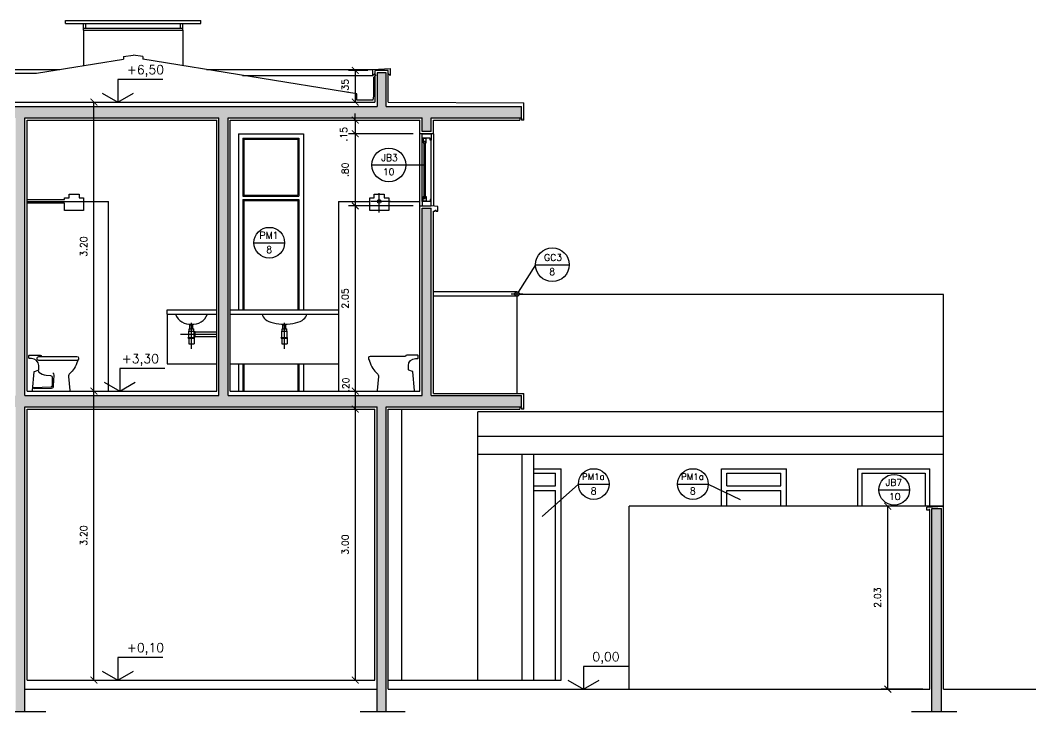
# Model space of a CAD drawing. Header units: millimetres. Extents: x 361 to 486, y 146 to 158.
# Drawn here: x 474.63 to 485.87, y 147.82 to 155.48 of the extents above; entities that cross this region are included whole.
import ezdxf

# ---------------------------------------------------------------- set-up
doc = ezdxf.new("R2010")
doc.units = ezdxf.units.MM
doc.linetypes.add('DASHDOT', pattern=[1, 0.5, -0.25, 0, -0.25])
for name, color, linetype in [('ALV', 5, 'Continuous'), ('CAIX', 2, 'Continuous'), ('CAIXN', 7, 'Continuous'), ('COTAS', 1, 'Continuous'), ('LVISTA', 1, 'Continuous'), ('LVISTA01', 8, 'Continuous'), ('LVISTA02', 1, 'Continuous'), ('LVISTA025', 3, 'Continuous'), ('NOTAS', 2, 'Continuous'), ('PEÇAS', 7, 'Continuous'), ('PEÇAS50', 8, 'Continuous'), ('REVEST', 2, 'Continuous'), ('SOLID', 8, 'Continuous')]:
    doc.layers.add(name, color=color, linetype=linetype)
doc.styles.add('60-50', font='romans.shx', dxfattribs={"height": 0.075})
doc.styles.add('80-50', font='romans.shx', dxfattribs={"height": 0.1})
doc.dimstyles.new('50', dxfattribs={"dimtxt": 0.1, "dimasz": 2.5, "dimexe": 1.25, "dimexo": 0.625, "dimgap": 0.075, "dimtad": 1, "dimzin": 0, "dimdsep": 46, "dimtxsty": '60-50', "dimcen": 2.5, "dimclrt": 3, "dimadec": 0, "dimazin": 0, "dimtfac": 1, "dimtmove": 0, "dimatfit": 3, "dimfxl": 1, "dimarcsym": 0})

# ---------------------------------------------------------------- blocks, each defined once
blk = doc.blocks.new('_ARCHTICK')
at = {"color": 0, "linetype": 'ByBlock', "const_width": 0.15}
blk.add_lwpolyline([(-0.5, -0.5), (0.5, 0.5)], dxfattribs=at)
blk = doc.blocks.new('*D67')
at = {"color": 0, "linetype": 'ByBlock'}
for p, q in [((484.778, 150.098), (484.16, 150.098)), ((484.235, 148.073), (484.235, 150.098)), ((484.624, 148.073), (484.16, 148.073))]:
    blk.add_line(p, q, dxfattribs=at)
at = {"layer": 'DEFPOINTS', "color": 0, "linetype": 'ByBlock'}
for p in [(484.235, 150.098), (484.853, 150.098), (484.699, 148.073)]:
    blk.add_point(p, dxfattribs=at)
at = {"color": 0, "linetype": 'ByBlock', "xscale": 0.075, "yscale": 0.075, "zscale": 0.075}
for p, rotation in [((484.235, 150.098), 90), ((484.235, 148.073), 270)]:
    blk.add_blockref('_ARCHTICK', p, dxfattribs=dict(at, rotation=rotation))
at = {"color": 3, "linetype": 'ByBlock', "insert": (484.122, 149.086), "char_height": 0.075, "attachment_point": 5, "rotation": 90, "style": '60-50'}
blk.add_mtext('2.03', dxfattribs=at)
blk = doc.blocks.new('*D81')
at = {"color": 0, "linetype": 'ByBlock'}
blk.add_line((475.442, 148.173), (475.442, 151.373), dxfattribs=at)
at = {"layer": 'DEFPOINTS', "color": 0, "linetype": 'ByBlock'}
for p in [(475.442, 151.373), (475.442, 151.373), (475.442, 148.173)]:
    blk.add_point(p, dxfattribs=at)
at = {"color": 0, "linetype": 'ByBlock', "xscale": 0.075, "yscale": 0.075, "zscale": 0.075}
for p, rotation in [((475.442, 151.373), 90), ((475.442, 148.173), 270)]:
    blk.add_blockref('_ARCHTICK', p, dxfattribs=dict(at, rotation=rotation))
at = {"color": 3, "linetype": 'ByBlock', "insert": (475.329, 149.773), "char_height": 0.075, "attachment_point": 5, "rotation": 90, "style": '60-50'}
blk.add_mtext('3.20', dxfattribs=at)
blk = doc.blocks.new('*D82')
at = {"color": 0, "linetype": 'ByBlock'}
blk.add_line((475.442, 151.373), (475.442, 154.573), dxfattribs=at)
at = {"layer": 'DEFPOINTS', "color": 0, "linetype": 'ByBlock'}
for p in [(475.442, 154.573), (475.442, 154.573), (475.442, 151.373)]:
    blk.add_point(p, dxfattribs=at)
at = {"color": 0, "linetype": 'ByBlock', "xscale": 0.075, "yscale": 0.075, "zscale": 0.075}
for p, rotation in [((475.442, 154.573), 90), ((475.442, 151.373), 270)]:
    blk.add_blockref('_ARCHTICK', p, dxfattribs=dict(at, rotation=rotation))
at = {"color": 3, "linetype": 'ByBlock', "insert": (475.329, 152.973), "char_height": 0.075, "attachment_point": 5, "rotation": 90, "style": '60-50'}
blk.add_mtext('3.20', dxfattribs=at)
blk = doc.blocks.new('*D83')
at = {"color": 0, "linetype": 'ByBlock'}
for p, q in [((478.478, 154.923), (478.262, 154.923)), ((478.337, 154.923), (478.337, 154.573))]:
    blk.add_line(p, q, dxfattribs=at)
at = {"layer": 'DEFPOINTS', "color": 0, "linetype": 'ByBlock'}
for p in [(478.553, 154.923), (478.337, 154.573), (478.337, 154.573)]:
    blk.add_point(p, dxfattribs=at)
at = {"color": 0, "linetype": 'ByBlock', "xscale": 0.075, "yscale": 0.075, "zscale": 0.075}
for p, rotation in [((478.337, 154.923), 90), ((478.337, 154.573), 270)]:
    blk.add_blockref('_ARCHTICK', p, dxfattribs=dict(at, rotation=rotation))
at = {"color": 3, "linetype": 'ByBlock', "insert": (478.225, 154.748), "char_height": 0.075, "attachment_point": 5, "rotation": 90, "style": '60-50'}
blk.add_mtext('.35', dxfattribs=at)
blk = doc.blocks.new('*D84')
at = {"color": 0, "linetype": 'ByBlock'}
for p, q in [((478.337, 154.373), (478.337, 154.448)), ((478.337, 154.373), (478.337, 154.223)), ((478.978, 154.223), (478.262, 154.223)), ((478.337, 154.223), (478.337, 154.148))]:
    blk.add_line(p, q, dxfattribs=at)
at = {"layer": 'DEFPOINTS', "color": 0, "linetype": 'ByBlock'}
for p in [(478.337, 154.373), (478.337, 154.223), (479.053, 154.223)]:
    blk.add_point(p, dxfattribs=at)
at = {"color": 0, "linetype": 'ByBlock', "xscale": 0.075, "yscale": 0.075, "zscale": 0.075}
for p, rotation in [((478.337, 154.373), 270), ((478.337, 154.223), 90)]:
    blk.add_blockref('_ARCHTICK', p, dxfattribs=dict(at, rotation=rotation))
at = {"color": 3, "linetype": 'ByBlock', "insert": (478.209, 154.216), "char_height": 0.075, "attachment_point": 5, "rotation": 90, "style": '60-50'}
blk.add_mtext('.15', dxfattribs=at)
blk = doc.blocks.new('*D85')
at = {"color": 0, "linetype": 'ByBlock'}
for p, q in [((478.337, 154.223), (478.337, 153.423)), ((478.978, 153.423), (478.262, 153.423))]:
    blk.add_line(p, q, dxfattribs=at)
at = {"layer": 'DEFPOINTS', "color": 0, "linetype": 'ByBlock'}
for p in [(479.053, 154.223), (478.337, 153.423), (479.053, 153.423)]:
    blk.add_point(p, dxfattribs=at)
at = {"color": 0, "linetype": 'ByBlock', "xscale": 0.075, "yscale": 0.075, "zscale": 0.075}
for p, rotation in [((478.337, 154.223), 90), ((478.337, 153.423), 270)]:
    blk.add_blockref('_ARCHTICK', p, dxfattribs=dict(at, rotation=rotation))
at = {"color": 3, "linetype": 'ByBlock', "insert": (478.225, 153.823), "char_height": 0.075, "attachment_point": 5, "rotation": 90, "style": '60-50'}
blk.add_mtext('.80', dxfattribs=at)
blk = doc.blocks.new('*D86')
at = {"color": 0, "linetype": 'ByBlock'}
blk.add_line((478.337, 153.423), (478.337, 151.373), dxfattribs=at)
at = {"layer": 'DEFPOINTS', "color": 0, "linetype": 'ByBlock'}
for p in [(479.053, 153.423), (478.337, 151.373), (478.337, 151.373)]:
    blk.add_point(p, dxfattribs=at)
at = {"color": 0, "linetype": 'ByBlock', "xscale": 0.075, "yscale": 0.075, "zscale": 0.075}
for p, rotation in [((478.337, 153.423), 90), ((478.337, 151.373), 270)]:
    blk.add_blockref('_ARCHTICK', p, dxfattribs=dict(at, rotation=rotation))
at = {"color": 3, "linetype": 'ByBlock', "insert": (478.225, 152.398), "char_height": 0.075, "attachment_point": 5, "rotation": 90, "style": '60-50'}
blk.add_mtext('2.05', dxfattribs=at)
blk = doc.blocks.new('*D87')
at = {"color": 0, "linetype": 'ByBlock'}
blk.add_line((478.337, 151.373), (478.337, 151.173), dxfattribs=at)
at = {"layer": 'DEFPOINTS', "color": 0, "linetype": 'ByBlock'}
for p in [(478.337, 151.373), (478.337, 151.173), (478.337, 151.173)]:
    blk.add_point(p, dxfattribs=at)
at = {"color": 0, "linetype": 'ByBlock', "xscale": 0.075, "yscale": 0.075, "zscale": 0.075}
for p, rotation in [((478.337, 151.373), 90), ((478.337, 151.173), 270)]:
    blk.add_blockref('_ARCHTICK', p, dxfattribs=dict(at, rotation=rotation))
at = {"color": 3, "linetype": 'ByBlock', "insert": (478.233, 151.443), "char_height": 0.075, "attachment_point": 5, "rotation": 90, "style": '60-50'}
blk.add_mtext('.20', dxfattribs=at)
blk = doc.blocks.new('*D88')
at = {"color": 0, "linetype": 'ByBlock'}
blk.add_line((478.337, 151.173), (478.337, 148.173), dxfattribs=at)
at = {"layer": 'DEFPOINTS', "color": 0, "linetype": 'ByBlock'}
for p in [(478.337, 151.173), (478.337, 148.173), (478.337, 148.173)]:
    blk.add_point(p, dxfattribs=at)
at = {"color": 0, "linetype": 'ByBlock', "xscale": 0.075, "yscale": 0.075, "zscale": 0.075}
for p, rotation in [((478.337, 151.173), 90), ((478.337, 148.173), 270)]:
    blk.add_blockref('_ARCHTICK', p, dxfattribs=dict(at, rotation=rotation))
at = {"color": 3, "linetype": 'ByBlock', "insert": (478.225, 149.673), "char_height": 0.075, "attachment_point": 5, "rotation": 90, "style": '60-50'}
blk.add_mtext('3.00', dxfattribs=at)

msp = doc.modelspace()

# ---------------------------------------------------------------- hatches: boundary and pattern name
at = {"layer": 'SOLID'}
h = msp.add_hatch(color=256, dxfattribs=at)
h.paths.add_polyline_path([(480.178, 154.523), (478.678, 154.523), (478.678, 154.898), (478.578, 154.898), (478.578, 154.523), (473.178, 154.523), (472.428, 154.523), (472.428, 155.243), (472.328, 155.243), (472.328, 152.473), (472.428, 152.473), (472.428, 154.398), (474.578, 154.398), (474.578, 151.323), (472.928, 151.323), (472.928, 152.223), (472.828, 152.223), (472.828, 151.323), (472.428, 151.323), (472.428, 152.248), (472.328, 152.248), (472.328, 151.325), (472.278, 151.201), (472.278, 147.823), (472.378, 147.823), (472.378, 151.198), (474.578, 151.198), (474.578, 147.823), (474.678, 147.823), (474.678, 151.198), (478.578, 151.198), (478.578, 147.823), (478.678, 147.823), (478.678, 151.198), (480.178, 151.198), (480.178, 151.323), (479.178, 151.323), (479.178, 153.398), (479.078, 153.398), (479.078, 151.323), (476.928, 151.323), (476.928, 154.398), (479.078, 154.398), (479.078, 154.248), (479.178, 154.248), (479.178, 154.398), (480.178, 154.398)])
h.paths.add_polyline_path([(474.678, 154.398), (476.828, 154.398), (476.828, 151.323), (474.678, 151.323)], flags=17)
h.paths.add_polyline_path([(472.428, 152.473), (472.328, 152.473), (472.328, 152.248), (472.428, 152.248)], flags=16)
h.paths.add_polyline_path([(484.828, 150.073), (484.724, 150.073), (484.724, 147.823), (484.828, 147.823)])
h.paths.add_polyline_path([(475.74, 151.634), (476.223, 151.634), (476.223, 151.812), (475.74, 151.812)], flags=24)

# ---------------------------------------------------------------- linework, layer by layer
at = {"layer": 'ALV'}
for p, q in [((478.578, 154.898), (478.578, 154.523)), ((478.678, 154.898), (478.578, 154.898)), ((478.678, 154.523), (478.678, 154.898)), ((473.178, 154.523), (478.578, 154.523)), ((478.678, 154.523), (480.178, 154.523)), ((480.178, 154.398), (480.178, 154.523)), ((474.678, 154.398), (476.828, 154.398)), ((474.678, 151.323), (474.678, 154.398)), ((476.828, 151.323), (476.828, 154.398)), ((476.928, 151.323), (476.928, 154.398)), ((476.928, 154.398), (479.078, 154.398)), ((479.078, 154.248), (479.078, 154.398)), ((479.178, 154.398), (480.178, 154.398)), ((479.178, 154.248), (479.178, 154.398)), ((479.178, 154.248), (479.078, 154.248)), ((479.078, 153.398), (479.178, 153.398)), ((479.078, 151.323), (479.078, 153.398)), ((479.178, 151.323), (479.178, 153.398)), ((474.678, 151.323), (476.828, 151.323)), ((476.928, 151.323), (479.078, 151.323)), ((479.178, 151.323), (480.178, 151.323)), ((480.178, 151.198), (480.178, 151.323)), ((474.678, 147.823), (474.678, 151.198)), ((474.678, 151.198), (478.578, 151.198)), ((478.578, 147.823), (478.578, 151.198)), ((478.678, 147.823), (478.678, 151.198)), ((478.678, 151.198), (480.178, 151.198)), ((484.724, 150.073), (484.828, 150.073)), ((484.724, 147.823), (484.724, 150.073)), ((484.828, 147.823), (484.828, 150.073))]:
    msp.add_line(p, q, dxfattribs=at)
at = {"layer": 'CAIX', "color": 1}
for p, q in [((479.203, 154.223), (479.203, 153.423)), ((479.078, 153.473), (479.078, 154.173)), ((479.178, 153.493), (479.178, 154.153))]:
    msp.add_line(p, q, dxfattribs=at)
at = {"layer": 'CAIX'}
for p, q in [((479.098, 154.121), (479.098, 153.526)), ((479.113, 154.121), (479.113, 153.526))]:
    msp.add_line(p, q, dxfattribs=at)
for points in [[(478.569, 154.875), (478.539, 154.845), (478.539, 154.643), (478.531, 154.593)], [(478.553, 154.888), (478.533, 154.868), (478.533, 154.933), (478.723, 154.943), (478.723, 154.868), (478.703, 154.888)], [(479.178, 153.423), (479.178, 153.493), (479.168, 153.493), (479.168, 153.473), (479.078, 153.473), (479.078, 153.423)]]:
    msp.add_lwpolyline(points, dxfattribs=at)
for points in [[(479.178, 154.223), (479.178, 154.153), (479.168, 154.153), (479.168, 154.173), (479.078, 154.173), (479.078, 154.223)], [(479.088, 154.171), (479.088, 154.121), (479.098, 154.121), (479.098, 154.141), (479.113, 154.141), (479.113, 154.121), (479.123, 154.121), (479.123, 154.171)], [(479.088, 153.476), (479.088, 153.526), (479.098, 153.526), (479.098, 153.506), (479.113, 153.506), (479.113, 153.526), (479.123, 153.526), (479.123, 153.476)]]:
    msp.add_lwpolyline(points, close=True, dxfattribs=at)
at = {"layer": 'CAIXN', "color": 8, "ltscale": 0.5}
for p, q in [((478.522, 153.877), (479.098, 153.877)), ((477.215, 153.016), (477.555, 153.016)), ((480.333, 152.772), (480.141, 152.469)), ((480.333, 152.772), (480.707, 152.772)), ((480.808, 150.344), (480.408, 149.985)), ((480.808, 150.344), (481.148, 150.344)), ((481.907, 150.344), (482.247, 150.344)), ((482.247, 150.344), (482.599, 150.174)), ((484.136, 150.28), (484.476, 150.28))]:
    msp.add_line(p, q, dxfattribs=at)
for centre, radius in [((478.709, 153.877), 0.187), ((477.385, 153.016), 0.17), ((480.52, 152.772), 0.187), ((480.978, 150.344), 0.17), ((482.077, 150.344), 0.17), ((484.306, 150.28), 0.17)]:
    msp.add_circle(centre, radius, dxfattribs=at)
at = {"layer": 'LVISTA'}
for p, q in [((475.128, 155.478), (476.628, 155.478)), ((475.128, 155.443), (475.128, 155.478)), ((475.128, 155.443), (476.628, 155.443)), ((475.328, 155.368), (475.328, 155.443)), ((475.353, 155.393), (475.353, 155.443)), ((476.403, 155.393), (476.403, 155.443)), ((476.428, 155.368), (476.428, 155.443)), ((476.628, 155.443), (476.628, 155.478)), ((475.328, 155.393), (476.428, 155.393)), ((475.328, 155.368), (475.328, 154.976)), ((475.328, 155.368), (476.428, 155.368)), ((476.428, 155.368), (476.428, 154.976))]:
    msp.add_line(p, q, dxfattribs=at)
at = {"layer": 'LVISTA', "color": 2}
for p, q in [((478.353, 154.593), (478.353, 154.663)), ((478.531, 154.593), (478.353, 154.593))]:
    msp.add_line(p, q, dxfattribs=at)
at = {"layer": 'LVISTA01'}
for p, q in [((477.09, 154.868), (478.533, 154.868)), ((477.043, 154.223), (477.043, 152.273)), ((477.043, 154.223), (477.763, 154.223)), ((477.763, 154.223), (477.763, 152.273)), ((477.093, 154.173), (477.713, 154.173)), ((477.093, 154.173), (477.093, 153.533)), ((477.103, 154.163), (477.703, 154.163)), ((477.103, 154.163), (477.103, 153.543)), ((477.703, 154.163), (477.703, 153.543)), ((477.713, 154.173), (477.713, 153.533)), ((477.093, 153.533), (477.713, 153.533)), ((477.103, 153.543), (477.703, 153.543)), ((477.093, 153.493), (477.713, 153.493)), ((477.093, 153.493), (477.093, 152.273)), ((477.103, 153.483), (477.703, 153.483)), ((477.103, 153.483), (477.103, 152.273)), ((477.703, 153.483), (477.703, 152.273)), ((477.713, 153.493), (477.713, 152.273)), ((484.853, 152.443), (480.152, 152.443)), ((484.853, 150.098), (484.853, 152.443)), ((477.043, 151.673), (477.043, 151.373)), ((477.093, 151.673), (477.093, 151.373)), ((477.103, 151.673), (477.103, 151.373)), ((477.703, 151.673), (477.703, 151.373)), ((477.713, 151.673), (477.713, 151.373)), ((477.763, 151.673), (477.763, 151.373)), ((478.853, 148.173), (478.853, 151.173)), ((484.853, 151.143), (479.693, 151.143)), ((479.693, 150.873), (479.693, 151.143)), ((479.693, 150.873), (484.853, 150.873)), ((479.693, 150.673), (479.693, 150.873)), ((479.693, 150.673), (484.853, 150.673)), ((479.693, 148.173), (479.693, 150.673)), ((480.187, 148.173), (480.187, 150.673)), ((480.315, 148.173), (480.315, 150.673)), ((480.315, 150.513), (480.616, 150.513)), ((480.315, 150.463), (480.556, 150.463)), ((480.556, 150.323), (480.556, 150.463)), ((480.616, 148.173), (480.616, 150.513)), ((482.392, 150.098), (482.392, 150.513)), ((482.392, 150.513), (483.112, 150.513)), ((482.452, 150.463), (483.052, 150.463)), ((482.452, 150.323), (482.452, 150.463)), ((483.052, 150.323), (483.052, 150.463)), ((483.112, 150.098), (483.112, 150.513)), ((483.899, 150.513), (483.899, 150.098)), ((483.899, 150.513), (484.699, 150.513)), ((483.949, 150.463), (483.949, 150.098)), ((483.949, 150.463), (484.649, 150.463)), ((484.649, 150.463), (484.649, 150.098)), ((484.699, 150.098), (484.699, 150.513)), ((480.315, 150.323), (480.556, 150.323)), ((480.315, 150.273), (480.556, 150.273)), ((480.556, 148.173), (480.556, 150.273)), ((482.452, 150.323), (483.052, 150.323)), ((482.452, 150.098), (482.452, 150.273)), ((482.452, 150.273), (483.052, 150.273)), ((483.052, 150.098), (483.052, 150.273)), ((478.703, 148.173), (480.616, 148.173))]:
    msp.add_line(p, q, dxfattribs=at)
at = {"layer": 'LVISTA02', "color": 2}
for p, q in [((475.772, 155.076), (475.878, 155.093)), ((475.772, 155.076), (475.772, 155.048)), ((475.984, 155.076), (475.878, 155.093)), ((475.984, 155.076), (475.984, 155.048)), ((474.808, 154.892), (475.772, 155.048)), ((478.353, 154.663), (475.984, 155.048)), ((472.453, 154.892), (474.808, 154.892)), ((479.203, 154.223), (479.203, 154.373)), ((479.203, 151.348), (479.203, 153.365))]:
    msp.add_line(p, q, dxfattribs=at)
at = {"layer": 'LVISTA02'}
for p, q in [((472.453, 154.933), (475.065, 154.933)), ((476.69, 154.933), (478.533, 154.933)), ((479.053, 153.423), (479.053, 154.223)), ((474.703, 153.473), (475.603, 153.473)), ((475.603, 151.373), (475.603, 153.473)), ((478.153, 153.473), (478.498, 153.473)), ((478.153, 153.473), (478.153, 151.373)), ((478.708, 153.473), (479.053, 153.473)), ((480.128, 152.473), (479.203, 152.473)), ((480.128, 152.423), (479.203, 152.423)), ((480.128, 152.473), (480.128, 151.348)), ((476.253, 152.223), (476.253, 152.273)), ((476.253, 152.273), (476.803, 152.273)), ((476.953, 152.273), (478.153, 152.273)), ((476.253, 152.223), (476.803, 152.223)), ((476.253, 152.223), (476.253, 151.673)), ((476.953, 152.223), (478.153, 152.223)), ((476.253, 151.673), (476.803, 151.673)), ((476.953, 151.673), (478.153, 151.673)), ((474.678, 148.073), (478.578, 148.073))]:
    msp.add_line(p, q, dxfattribs=at)
at = {"layer": 'LVISTA025', "color": 1}
for p in [(481.37, 148.073), (484.853, 150.098)]:
    msp.add_line(p, (481.37, 150.098), dxfattribs=at)
at = {"layer": 'NOTAS', "color": 8, "linetype": 'DASHDOT'}
for p, q in [((478.603, 153.349), (478.603, 153.565)), ((478.727, 153.473), (478.511, 153.473)), ((480.062, 152.448), (480.193, 152.448))]:
    msp.add_line(p, q, dxfattribs=at)
at = {"layer": 'NOTAS'}
for p, q in [((474.909, 147.823), (474.408, 147.823)), ((478.891, 147.823), (478.39, 147.823)), ((484.999, 147.823), (484.498, 147.823))]:
    msp.add_line(p, q, dxfattribs=at)
for points in [[(476.207, 154.823), (475.707, 154.823), (475.707, 154.573)], [(476.228, 151.623), (475.728, 151.623), (475.728, 151.373)], [(476.207, 148.423), (475.707, 148.423), (475.707, 148.173)], [(481.364, 148.323), (480.864, 148.323), (480.864, 148.073)]]:
    msp.add_lwpolyline(points, dxfattribs=at)
at = {"layer": 'NOTAS', "color": 3}
for points in [[(475.534, 154.673), (475.707, 154.573), (475.88, 154.673)], [(475.555, 151.473), (475.728, 151.373), (475.901, 151.473)], [(475.534, 148.273), (475.707, 148.173), (475.88, 148.273)], [(480.69, 148.173), (480.864, 148.073), (481.037, 148.173)]]:
    msp.add_lwpolyline(points, dxfattribs=at)
at = {"layer": 'PEÇAS'}
for p, q in [((476.493, 151.968), (476.493, 152.038)), ((476.493, 152.038), (476.553, 152.038)), ((476.498, 152.038), (476.498, 152.063)), ((476.498, 152.063), (476.548, 152.063)), ((476.54, 152.103), (476.505, 152.103)), ((476.505, 152.063), (476.505, 152.103)), ((476.512, 152.103), (476.512, 152.112)), ((476.534, 152.112), (476.534, 152.103)), ((476.54, 152.063), (476.54, 152.103)), ((476.548, 152.038), (476.548, 152.063)), ((476.553, 151.968), (476.553, 152.038)), ((477.523, 151.968), (477.523, 152.038)), ((477.523, 152.038), (477.583, 152.038)), ((477.528, 152.038), (477.528, 152.063)), ((477.528, 152.063), (477.578, 152.063)), ((477.57, 152.103), (477.535, 152.103)), ((477.535, 152.063), (477.535, 152.103)), ((477.542, 152.103), (477.542, 152.112)), ((477.564, 152.112), (477.564, 152.103)), ((477.57, 152.063), (477.57, 152.103)), ((477.578, 152.038), (477.578, 152.063)), ((477.583, 151.968), (477.583, 152.038)), ((476.488, 151.968), (476.558, 151.968)), ((476.488, 151.958), (476.488, 151.968)), ((476.488, 151.958), (476.558, 151.958)), ((476.493, 151.958), (476.493, 151.898)), ((476.553, 152.033), (476.563, 152.033)), ((476.553, 151.973), (476.563, 151.973)), ((476.553, 151.958), (476.553, 151.898)), ((476.558, 151.958), (476.558, 151.968)), ((476.563, 151.973), (476.563, 152.033)), ((476.563, 152.028), (476.803, 152.028)), ((476.563, 151.978), (476.803, 151.978)), ((477.518, 151.968), (477.588, 151.968)), ((477.518, 151.958), (477.518, 151.968)), ((477.518, 151.958), (477.588, 151.958)), ((477.523, 151.958), (477.523, 151.898)), ((477.583, 151.958), (477.583, 151.898)), ((477.588, 151.958), (477.588, 151.968)), ((476.493, 151.898), (476.553, 151.898)), ((477.523, 151.898), (477.583, 151.898))]:
    msp.add_line(p, q, dxfattribs=at)
at = {"layer": 'PEÇAS', "linetype": 'DASHDOT'}
for p, q in [((476.523, 151.84), (476.523, 152.127)), ((477.553, 151.84), (477.553, 152.127)), ((476.4, 152.003), (476.803, 152.003))]:
    msp.add_line(p, q, dxfattribs=at)
at = {"layer": 'PEÇAS'}
for points in [[(474.703, 153.493), (475.118, 153.493), (475.118, 153.513), (475.168, 153.513), (475.168, 153.553), (475.278, 153.553), (475.278, 153.513), (475.328, 153.513), (475.328, 153.373), (475.118, 153.373), (475.118, 153.453), (474.703, 153.453)], [(478.498, 153.513), (478.548, 153.513), (478.548, 153.553), (478.658, 153.553), (478.658, 153.513), (478.708, 153.513), (478.708, 153.373), (478.498, 153.373), (478.498, 153.513)]]:
    msp.add_lwpolyline(points, dxfattribs=at)
msp.add_lwpolyline([(474.766, 151.373, -0.440518), (474.761, 151.379), (474.78, 151.585), (474.78, 151.586, -0.238813), (474.785, 151.591), (474.825, 151.604, 0.298235), (474.831, 151.612), (474.831, 151.658, 0.391193), (474.753, 151.735), (474.726, 151.735, -0.414214), (474.723, 151.738), (474.723, 151.766, -0.414214), (474.729, 151.772), (474.846, 151.772, -0.031339), (474.846, 151.772, -0.367917), (474.862, 151.756), (475.044, 151.756), (475.255, 151.756, -0.6726), (475.265, 151.716, 0.174751), (475.26, 151.706, -0.08491), (475.225, 151.623, -0.073752), (475.176, 151.569, 0.266695), (475.162, 151.533), (475.177, 151.379, -0.442791), (475.172, 151.373)], format="xyb", dxfattribs=at)
msp.add_circle((478.603, 153.473), 0.02, dxfattribs=at)
at = {"layer": 'PEÇAS', "color": 2, "linetype": 'ByBlock'}
msp.add_circle((480.128, 152.448), 0.025, dxfattribs=at)
at = {"layer": 'PEÇAS'}
for centre, radius, start, end in [((476.508, 152.285), 0.173, 200.8538, 275.3503), ((476.538, 152.284), 0.172, 264.6555, 339.3371)]:
    msp.add_arc(centre, radius, start, end, dxfattribs=at)
msp.add_ellipse((477.553, 152.223), major_axis=(-0.245, 0), ratio=0.451834, start_param=0, end_param=3.141593, dxfattribs=at)
at = {"layer": 'PEÇAS50'}
for points in [[(475.265, 151.716, -0.128258), (475.255, 151.711), (475.044, 151.711), (474.833, 151.711, -0.876467), (474.833, 151.756), (474.862, 151.756)], [(478.989, 151.373, 0.440518), (478.994, 151.379), (478.976, 151.585), (478.976, 151.586, 0.238813), (478.971, 151.591), (478.93, 151.604, -0.298235), (478.925, 151.612), (478.925, 151.658, -0.391193), (479.003, 151.735), (479.03, 151.735, 0.414214), (479.033, 151.738), (479.033, 151.766, 0.414214), (479.027, 151.772), (478.91, 151.772, 0.031339), (478.909, 151.772, 0.367917), (478.893, 151.756), (478.712, 151.756), (478.501, 151.756, 0.6726), (478.49, 151.716, -0.174751), (478.496, 151.706, 0.08491), (478.531, 151.623, 0.073752), (478.579, 151.569, -0.266695), (478.593, 151.533), (478.578, 151.379, 0.442791), (478.583, 151.373)], [(474.828, 151.597, 0.194065), (474.834, 151.583, 0.162145), (474.913, 151.549), (474.961, 151.545, -0.385347), (474.982, 151.521), (474.979, 151.432, -0.44779), (474.965, 151.418), (474.773, 151.41), (474.772, 151.41), (474.768, 151.41, 0.69007), (474.767, 151.408, 0.211314), (474.78, 151.403), (474.974, 151.406, 0.40819), (474.997, 151.43), (475.002, 151.551, 0.300611), (474.986, 151.573)]]:
    msp.add_lwpolyline(points, format="xyb", dxfattribs=at)
at = {"layer": 'REVEST'}
for p, q in [((478.553, 154.923), (478.553, 154.573)), ((478.703, 154.923), (478.553, 154.923)), ((478.703, 154.573), (478.703, 154.923)), ((472.453, 154.573), (478.553, 154.573)), ((478.703, 154.573), (480.203, 154.563)), ((480.203, 154.373), (480.203, 154.563)), ((474.703, 154.373), (476.803, 154.373)), ((474.703, 151.373), (474.703, 154.373)), ((476.803, 151.373), (476.803, 154.373)), ((476.953, 151.373), (476.953, 154.373)), ((476.953, 154.373), (479.053, 154.373)), ((479.053, 154.223), (479.053, 154.373)), ((479.203, 154.373), (480.158, 154.373)), ((480.158, 154.393), (480.158, 154.373)), ((480.178, 154.393), (480.158, 154.393)), ((480.178, 154.393), (480.178, 154.373)), ((480.203, 154.373), (480.178, 154.373)), ((479.203, 154.223), (479.053, 154.223)), ((479.053, 153.423), (479.178, 153.423)), ((479.053, 151.373), (479.053, 153.423)), ((479.253, 153.415), (479.178, 153.423)), ((479.253, 153.365), (479.253, 153.415)), ((479.203, 153.365), (479.223, 153.365)), ((479.223, 153.365), (479.223, 153.375)), ((479.223, 153.375), (479.233, 153.375)), ((479.233, 153.365), (479.233, 153.375)), ((479.233, 153.365), (479.253, 153.365)), ((474.703, 151.373), (476.803, 151.373)), ((476.953, 151.373), (479.053, 151.373)), ((479.203, 151.348), (480.203, 151.348)), ((480.203, 151.173), (480.203, 151.348)), ((474.703, 151.173), (478.553, 151.173)), ((474.703, 148.173), (474.703, 151.173)), ((478.553, 148.173), (478.553, 151.173)), ((478.703, 148.073), (478.703, 151.173)), ((478.703, 151.173), (480.158, 151.173)), ((480.158, 151.193), (480.158, 151.173)), ((480.178, 151.193), (480.158, 151.193)), ((480.178, 151.193), (480.178, 151.173)), ((480.203, 151.173), (480.178, 151.173)), ((484.669, 150.088), (484.853, 150.098)), ((484.669, 150.053), (484.669, 150.088)), ((484.689, 150.053), (484.669, 150.053)), ((484.689, 150.053), (484.689, 150.063)), ((484.699, 150.063), (484.689, 150.063)), ((484.699, 148.073), (484.699, 150.063)), ((484.853, 148.073), (484.853, 150.098)), ((474.703, 148.173), (478.553, 148.173)), ((478.703, 148.073), (484.699, 148.073)), ((484.853, 148.073), (485.873, 148.073))]:
    msp.add_line(p, q, dxfattribs=at)

# ---------------------------------------------------------------- texts
at = {"layer": 'CAIXN', "color": 2, "ltscale": 0.5, "attachment_point": 5, "style": '60-50'}
for s, insert, char_height in [('JB3', (478.717, 153.958), 0.075), ('10', (478.707, 153.8), 0.075), ('PM1', (477.381, 153.097), 0.075), ('8', (477.384, 152.939), 0.075), ('GC3', (480.528, 152.853), 0.075), ('8', (480.518, 152.695), 0.075), ('PM1a', (480.974, 150.425), 0.07), ('PM1a', (482.072, 150.425), 0.07), ('JB7', (484.302, 150.361), 0.075), ('8', (480.977, 150.267), 0.075), ('8', (482.075, 150.267), 0.075), ('10', (484.312, 150.205), 0.075)]:
    msp.add_mtext(s, dxfattribs=dict(at, insert=insert, char_height=char_height))
at = {"layer": 'NOTAS', "color": 3, "style": '80-50'}
for s, p in [('+6,50', (475.807, 154.882)), ('+3,30', (475.751, 151.682)), ('+0,10', (475.807, 148.482)), ('0,00', (480.964, 148.382))]:
    msp.add_text(s, height=0.1, dxfattribs=at).set_placement(p)

# ---------------------------------------------------------------- dimensions: what is measured, and where the dimension line sits
at = {"layer": 'COTAS'}
for base, p1, p2, override, picture, middle in [((478.337, 154.573), (478.553, 154.923), (478.337, 154.573), {"dimasz": 0.075, "dimexe": 0.075, "dimexo": 0.075, "dimzin": 4, "dimblk1": 'ARCHTICK', "dimblk2": 'ARCHTICK', "dimsah": 1, "dimtofl": 0, "dimtmove": 2}, '*D83', (478.225, 154.748)), ((475.442, 154.573), (475.442, 151.373), (475.442, 154.573), {"dimasz": 0.075, "dimexe": 0.075, "dimexo": 0.075, "dimzin": 4, "dimblk1": 'ARCHTICK', "dimblk2": 'ARCHTICK', "dimsah": 1, "dimse1": 1, "dimtofl": 0, "dimtmove": 2}, '*D82', (475.329, 152.973)), ((478.337, 153.423), (479.053, 154.223), (479.053, 153.423), {"dimasz": 0.075, "dimexe": 0.075, "dimexo": 0.075, "dimzin": 4, "dimblk1": 'ARCHTICK', "dimblk2": 'ARCHTICK', "dimsah": 1, "dimse1": 1, "dimtofl": 0, "dimtmove": 2}, '*D85', (478.225, 153.823)), ((478.337, 151.373), (479.053, 153.423), (478.337, 151.373), {"dimasz": 0.075, "dimexe": 0.075, "dimexo": 0.075, "dimzin": 4, "dimblk1": 'ARCHTICK', "dimblk2": 'ARCHTICK', "dimsah": 1, "dimse1": 1, "dimtofl": 0, "dimtmove": 2}, '*D86', (478.225, 152.398)), ((475.442, 151.373), (475.442, 148.173), (475.442, 151.373), {"dimasz": 0.075, "dimexe": 0.075, "dimexo": 0.075, "dimzin": 4, "dimblk1": 'ARCHTICK', "dimblk2": 'ARCHTICK', "dimsah": 1, "dimtofl": 0, "dimtmove": 2}, '*D81', (475.329, 149.773)), ((478.337, 148.173), (478.337, 151.173), (478.337, 148.173), {"dimasz": 0.075, "dimexe": 0.075, "dimexo": 0.075, "dimzin": 4, "dimblk1": 'ARCHTICK', "dimblk2": 'ARCHTICK', "dimsah": 1, "dimtofl": 0, "dimtmove": 2}, '*D88', (478.225, 149.673)), ((484.234871124, 150.098293993), (484.698859383, 148.073293993), (484.852589087, 150.098293993), {"dimasz": 0.075, "dimexe": 0.075, "dimexo": 0.075, "dimzin": 4, "dimblk1": 'ARCHTICK', "dimblk2": 'ARCHTICK', "dimsah": 1, "dimtofl": 0, "dimtmove": 2}, '*D67', (484.122371124, 149.085793993))]:
    dim = msp.add_linear_dim(base=base, p1=p1, p2=p2, angle=90, dimstyle='50', override=override, dxfattribs=at)
    dim.commit()
    dim.dimension.update_dxf_attribs({"geometry": picture, "text_midpoint": middle})
for base, p1, p2, picture, middle in [((478.337, 154.223), (478.337, 154.373), (479.053, 154.223), '*D84', (478.209, 154.216)), ((478.337, 151.173), (478.337, 151.373), (478.337, 151.173), '*D87', (478.233, 151.443))]:
    dim = msp.add_linear_dim(base=base, p1=p1, p2=p2, angle=90, dimstyle='50', override={"dimasz": 0.075, "dimexe": 0.075, "dimexo": 0.075, "dimzin": 4, "dimblk1": 'ARCHTICK', "dimblk2": 'ARCHTICK', "dimsah": 1, "dimse1": 1, "dimtofl": 0, "dimtmove": 2}, dxfattribs=at)
    dim.commit()
    dim.dimension.update_dxf_attribs({"geometry": picture, "text_midpoint": middle, "dimtype": 160})

doc.saveas('drawing.dxf')
